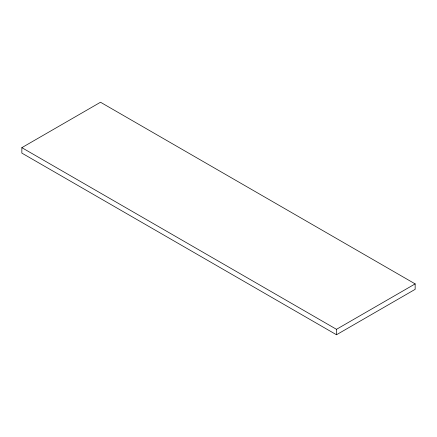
<?xml version="1.0" encoding="UTF-8"?>
<svg xmlns="http://www.w3.org/2000/svg" width="437" height="437" viewBox="0 0 437 437"><rect width="100%" height="100%" fill="white"/><g stroke="black" fill="none" stroke-linecap="round" stroke-linejoin="round"><path stroke-width="0.66" d="M21.85 147.657L100.51 102.242L415.15 283.897L415.15 289.343L336.49 334.758L21.85 153.103L21.85 147.657L336.49 329.312L415.15 283.897M336.49 329.312L336.49 334.758"/></g></svg>
